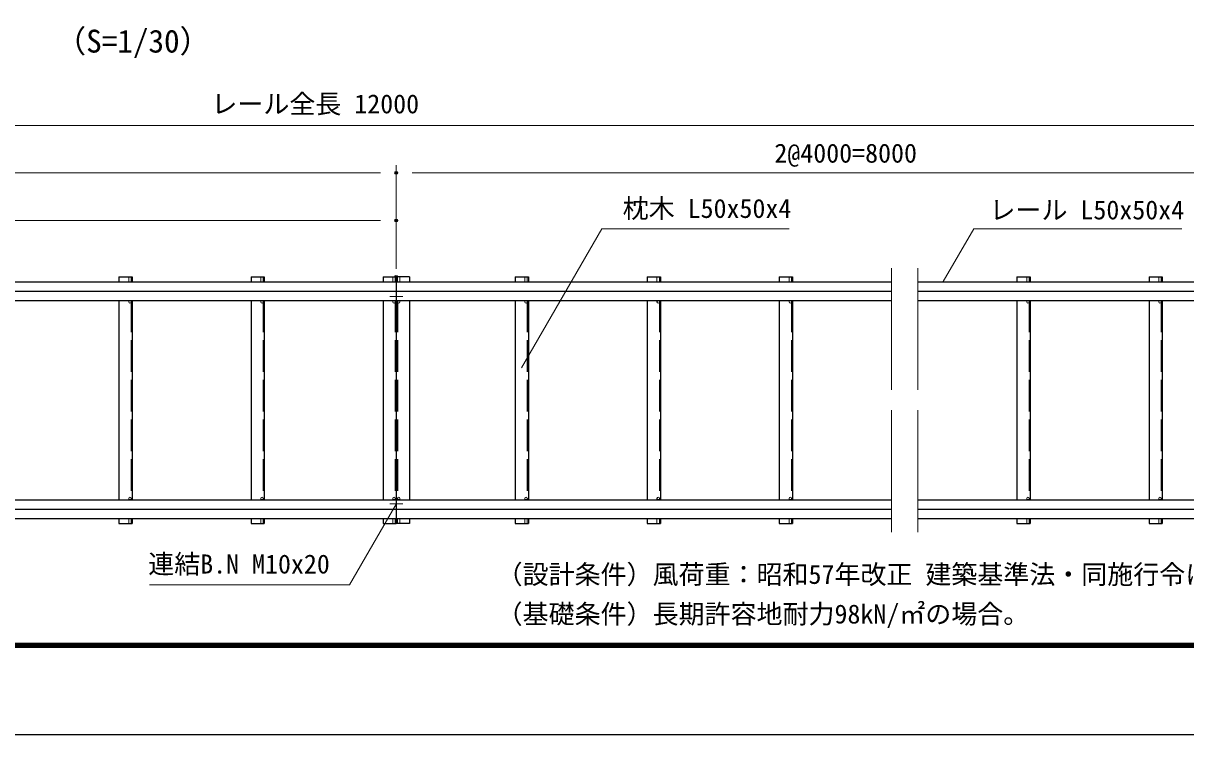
# Model space of a CAD drawing. Units: millimetres, scale not verified. Extents: x -6300 to 6300, y -4455 to 4455.
# Drawn here: x -2708 to 1694, y -4455 to -1760 of the extents above; entities that cross this region are included whole.
import ezdxf
from ezdxf.enums import TextEntityAlignment as Align

# ---------------------------------------------------------------- set-up
doc = ezdxf.new("R2010")
doc.units = ezdxf.units.MM
doc.header["$LTSCALE"] = 20
doc.header["$PDMODE"] = 32
doc.header["$PDSIZE"] = 10
doc.linetypes.add('DASHED', pattern=[7.5, 6, -1.5])
doc.linetypes.add('USER1', pattern=[50.8, 31.75, -6.35, 6.35, -6.35])
for name, color, linetype, lineweight in [('0-0_D-TTL-TXT', 7, 'Continuous', 25), ('0-1_D-STR1', 1, 'Continuous', 25), ('0-2_D-BMK', 2, 'USER1', 13), ('0-4_D-STR3', 3, 'Continuous', 13), ('0-8_D-STR-DIM', 7, 'Continuous', 13), ('0-B_D-STR-TXT', 7, 'Continuous', 13), ('0-C_D-TTL', 7, 'Continuous', 25)]:
    doc.layers.add(name, color=color, linetype=linetype, lineweight=lineweight)
doc.layers.add('0-A_Defpoints', color=8, linetype='Continuous')
doc.styles.add('ＭＳ ゴシック', font='')
doc.styles.get('ＭＳ ゴシック').set_extended_font_data('MS Gothic')

msp = doc.modelspace()

# ---------------------------------------------------------------- linework, layer by layer
at = {"layer": '0-1_D-STR1'}
for p, q in [((-2345.52, -2720.26), (-2345.52, -2739.9)), ((-1845.52, -2720.26), (-1845.52, -2739.9)), ((-1345.52, -2720.26), (-1345.52, -2739.9)), ((-1245.52, -2720.26), (-1245.52, -2739.9)), ((-845.52, -2720.26), (-845.52, -2739.9)), ((-345.52, -2720.26), (-345.52, -2739.9)), ((154.48, -2720.26), (154.48, -2739.9)), ((1054.48, -2720.26), (1054.48, -2739.9)), ((1554.48, -2720.26), (1554.48, -2739.9)), ((-5295.52, -2739.9), (-1295.52, -2739.9)), ((-1295.52, -2739.9), (579.48, -2739.9)), ((679.48, -2739.9), (2104.48, -2739.9)), ((-5295.52, -2775.26), (-1295.52, -2775.26)), ((-5295.52, -2810.62), (-1295.52, -2810.62)), ((-2345.52, -2810.62), (-2345.52, -3564.9)), ((-2295.52, -2810.62), (-2295.52, -3564.9)), ((-1845.52, -2810.62), (-1845.52, -3564.9)), ((-1795.52, -2810.62), (-1795.52, -3564.9)), ((-1345.52, -2810.62), (-1345.52, -3564.9)), ((-1295.52, -2775.26), (579.48, -2775.26)), ((-1295.52, -2810.62), (579.48, -2810.62)), ((-1245.52, -2810.62), (-1245.52, -3564.9)), ((-845.52, -2810.62), (-845.52, -3564.9)), ((-795.52, -2810.62), (-795.52, -3564.9)), ((-345.52, -2810.62), (-345.52, -3564.9)), ((-295.52, -2810.62), (-295.52, -3564.9)), ((154.48, -2810.62), (154.48, -3564.9)), ((204.48, -2810.62), (204.48, -3564.9)), ((679.48, -2775.26), (2104.48, -2775.26)), ((679.48, -2810.62), (2104.48, -2810.62)), ((1054.48, -2810.62), (1054.48, -3564.9)), ((1104.48, -2810.62), (1104.48, -3564.9)), ((1554.48, -2810.62), (1554.48, -3564.9)), ((1604.48, -2810.62), (1604.48, -3564.9)), ((-5295.52, -3564.9), (-1295.52, -3564.9)), ((-1295.52, -3564.9), (579.48, -3564.9)), ((679.48, -3564.9), (2104.48, -3564.9)), ((-5295.52, -3600.26), (-1295.52, -3600.26)), ((-1295.52, -3600.26), (579.48, -3600.26)), ((679.48, -3600.26), (2104.48, -3600.26)), ((-5295.52, -3635.62), (-1295.52, -3635.62)), ((-2345.52, -3635.62), (-2345.52, -3655.26)), ((-2295.52, -3635.62), (-2295.52, -3655.26)), ((-1845.52, -3635.62), (-1845.52, -3655.26)), ((-1795.52, -3635.62), (-1795.52, -3655.26)), ((-1345.52, -3635.62), (-1345.52, -3655.26)), ((-1295.52, -3635.62), (579.48, -3635.62)), ((-1245.52, -3635.62), (-1245.52, -3655.26)), ((-845.52, -3635.62), (-845.52, -3655.26)), ((-795.52, -3635.62), (-795.52, -3655.26)), ((-345.52, -3635.62), (-345.52, -3655.26)), ((-295.52, -3635.62), (-295.52, -3655.26)), ((154.48, -3635.62), (154.48, -3655.26)), ((204.48, -3635.62), (204.48, -3655.26)), ((679.48, -3635.62), (2104.48, -3635.62)), ((1054.48, -3635.62), (1054.48, -3655.26)), ((1104.48, -3635.62), (1104.48, -3655.26)), ((1554.48, -3635.62), (1554.48, -3655.26)), ((1604.48, -3635.62), (1604.48, -3655.26)), ((-2345.52, -3655.26), (-2295.52, -3655.26)), ((-2345.52, -3655.26), (-2295.52, -3655.26)), ((-1845.52, -3655.26), (-1795.52, -3655.26)), ((-1845.52, -3655.26), (-1795.52, -3655.26)), ((-1345.52, -3655.26), (-1295.52, -3655.26)), ((-1345.52, -3655.26), (-1295.52, -3655.26)), ((-1245.52, -3655.26), (-1295.52, -3655.26)), ((-1245.52, -3655.26), (-1295.52, -3655.26)), ((-845.52, -3655.26), (-795.52, -3655.26)), ((-845.52, -3655.26), (-795.52, -3655.26)), ((-345.52, -3655.26), (-295.52, -3655.26)), ((-345.52, -3655.26), (-295.52, -3655.26)), ((154.48, -3655.26), (204.48, -3655.26)), ((154.48, -3655.26), (204.48, -3655.26)), ((1054.48, -3655.26), (1104.48, -3655.26)), ((1054.48, -3655.26), (1104.48, -3655.26)), ((1554.48, -3655.26), (1604.48, -3655.26)), ((1554.48, -3655.26), (1604.48, -3655.26))]:
    msp.add_line(p, q, dxfattribs=at)
at = {"layer": '0-1_D-STR1', "linetype": 'DASHED'}
for p, q in [((-2299.52, -2810.62), (-2299.52, -3564.9)), ((-1799.52, -2810.62), (-1799.52, -3564.9)), ((-1299.52, -2810.62), (-1299.52, -3564.9)), ((-1291.52, -2810.62), (-1291.52, -3564.9)), ((-799.52, -2810.62), (-799.52, -3564.9)), ((-299.52, -2810.62), (-299.52, -3564.9)), ((200.48, -2810.62), (200.48, -3564.9)), ((1100.48, -2810.62), (1100.48, -3564.9)), ((1600.48, -2810.62), (1600.48, -3564.9))]:
    msp.add_line(p, q, dxfattribs=at)
at = {"layer": '0-1_D-STR1'}
for points in [[(-2345.52, -2720.26), (-2295.52, -2720.26), (-2295.52, -2739.9)], [(-1845.52, -2720.26), (-1795.52, -2720.26), (-1795.52, -2739.9)], [(-1345.52, -2720.26), (-1295.52, -2720.26), (-1295.52, -3655.26)], [(-1245.52, -2720.26), (-1295.52, -2720.26), (-1295.52, -3655.26)], [(-845.52, -2720.26), (-795.52, -2720.26), (-795.52, -2739.9)], [(-345.52, -2720.26), (-295.52, -2720.26), (-295.52, -2739.9)], [(154.48, -2720.26), (204.48, -2720.26), (204.48, -2739.9)], [(1054.48, -2720.26), (1104.48, -2720.26), (1104.48, -2739.9)], [(1554.48, -2720.26), (1604.48, -2720.26), (1604.48, -2739.9)]]:
    msp.add_lwpolyline(points, dxfattribs=at)
at = {"layer": '0-2_D-BMK'}
for p, q in [((-1270.52, -2795.26), (-1320.52, -2795.26)), ((-1270.52, -3580.26), (-1320.52, -3580.26))]:
    msp.add_line(p, q, dxfattribs=at)
at = {"layer": '0-4_D-STR3'}
for p, q in [((-2299.52, -2720.26), (-2299.52, -2739.9)), ((-2299.52, -2739.9), (-2299.52, -2720.26)), ((-1799.52, -2720.26), (-1799.52, -2739.9)), ((-1799.52, -2739.9), (-1799.52, -2720.26)), ((-1299.52, -2720.26), (-1299.52, -2739.9)), ((-1299.52, -2739.9), (-1299.52, -2720.26)), ((-1291.52, -2720.26), (-1291.52, -2739.9)), ((-1291.52, -2739.9), (-1291.52, -2720.26)), ((-799.52, -2720.26), (-799.52, -2739.9)), ((-799.52, -2739.9), (-799.52, -2720.26)), ((-299.52, -2720.26), (-299.52, -2739.9)), ((-299.52, -2739.9), (-299.52, -2720.26)), ((200.48, -2720.26), (200.48, -2739.9)), ((200.48, -2739.9), (200.48, -2720.26)), ((1100.48, -2720.26), (1100.48, -2739.9)), ((1100.48, -2739.9), (1100.48, -2720.26)), ((1600.48, -2720.26), (1600.48, -2739.9)), ((1600.48, -2739.9), (1600.48, -2720.26)), ((-2308.52, -2815.76), (-2308.52, -2810.62)), ((-2299.52, -2815.76), (-2299.52, -2810.62)), ((-1808.52, -2815.76), (-1808.52, -2810.62)), ((-1799.52, -2815.76), (-1799.52, -2810.62)), ((-1308.52, -2815.76), (-1308.52, -2810.62)), ((-1299.52, -2815.76), (-1299.52, -2810.62)), ((-1291.52, -2815.76), (-1291.52, -2810.62)), ((-1282.52, -2815.76), (-1282.52, -2810.62)), ((-808.52, -2815.76), (-808.52, -2810.62)), ((-799.52, -2815.76), (-799.52, -2810.62)), ((-308.52, -2815.76), (-308.52, -2810.62)), ((-299.52, -2815.76), (-299.52, -2810.62)), ((191.48, -2815.76), (191.48, -2810.62)), ((200.48, -2815.76), (200.48, -2810.62)), ((1091.48, -2815.76), (1091.48, -2810.62)), ((1100.48, -2815.76), (1100.48, -2810.62)), ((1591.48, -2815.76), (1591.48, -2810.62)), ((1600.48, -2815.76), (1600.48, -2810.62)), ((-2308.52, -3559.76), (-2308.52, -3564.9)), ((-2299.52, -3559.76), (-2299.52, -3564.9)), ((-1808.52, -3559.76), (-1808.52, -3564.9)), ((-1799.52, -3559.76), (-1799.52, -3564.9)), ((-1308.52, -3559.76), (-1308.52, -3564.9)), ((-1299.52, -3559.76), (-1299.52, -3564.9)), ((-1291.52, -3559.76), (-1291.52, -3564.9)), ((-1282.52, -3559.76), (-1282.52, -3564.9)), ((-808.52, -3559.76), (-808.52, -3564.9)), ((-799.52, -3559.76), (-799.52, -3564.9)), ((-308.52, -3559.76), (-308.52, -3564.9)), ((-299.52, -3559.76), (-299.52, -3564.9)), ((191.48, -3559.76), (191.48, -3564.9)), ((200.48, -3559.76), (200.48, -3564.9)), ((1091.48, -3559.76), (1091.48, -3564.9)), ((1100.48, -3559.76), (1100.48, -3564.9)), ((1591.48, -3559.76), (1591.48, -3564.9)), ((1600.48, -3559.76), (1600.48, -3564.9)), ((-2299.52, -3635.62), (-2299.52, -3655.26)), ((-2299.52, -3635.62), (-2299.52, -3655.26)), ((-1799.52, -3635.62), (-1799.52, -3655.26)), ((-1799.52, -3635.62), (-1799.52, -3655.26)), ((-1299.52, -3635.62), (-1299.52, -3655.26)), ((-1299.52, -3635.62), (-1299.52, -3655.26)), ((-1291.52, -3635.62), (-1291.52, -3655.26)), ((-1291.52, -3635.62), (-1291.52, -3655.26)), ((-799.52, -3635.62), (-799.52, -3655.26)), ((-799.52, -3635.62), (-799.52, -3655.26)), ((-299.52, -3635.62), (-299.52, -3655.26)), ((-299.52, -3635.62), (-299.52, -3655.26)), ((200.48, -3635.62), (200.48, -3655.26)), ((200.48, -3635.62), (200.48, -3655.26)), ((1100.48, -3635.62), (1100.48, -3655.26)), ((1100.48, -3635.62), (1100.48, -3655.26)), ((1600.48, -3635.62), (1600.48, -3655.26)), ((1600.48, -3635.62), (1600.48, -3655.26))]:
    msp.add_line(p, q, dxfattribs=at)
for points in [[(-2308.52, -2739.9), (-2308.52, -2720.26), (-2299.52, -2720.26)], [(-1808.52, -2739.9), (-1808.52, -2720.26), (-1799.52, -2720.26)], [(-1308.52, -2739.9), (-1308.52, -2720.26), (-1299.52, -2720.26)], [(-1282.52, -2739.9), (-1282.52, -2720.26), (-1291.52, -2720.26)], [(-808.52, -2739.9), (-808.52, -2720.26), (-799.52, -2720.26)], [(-308.52, -2739.9), (-308.52, -2720.26), (-299.52, -2720.26)], [(191.48, -2739.9), (191.48, -2720.26), (200.48, -2720.26)], [(1091.48, -2739.9), (1091.48, -2720.26), (1100.48, -2720.26)], [(1591.48, -2739.9), (1591.48, -2720.26), (1600.48, -2720.26)], [(-2308.52, -3635.62), (-2308.52, -3655.26), (-2299.52, -3655.26)], [(-1808.52, -3635.62), (-1808.52, -3655.26), (-1799.52, -3655.26)], [(-1308.52, -3635.62), (-1308.52, -3655.26), (-1299.52, -3655.26)], [(-1282.52, -3635.62), (-1282.52, -3655.26), (-1291.52, -3655.26)], [(-808.52, -3635.62), (-808.52, -3655.26), (-799.52, -3655.26)], [(-308.52, -3635.62), (-308.52, -3655.26), (-299.52, -3655.26)], [(191.48, -3635.62), (191.48, -3655.26), (200.48, -3655.26)], [(1091.48, -3635.62), (1091.48, -3655.26), (1100.48, -3655.26)], [(1591.48, -3635.62), (1591.48, -3655.26), (1600.48, -3655.26)]]:
    msp.add_lwpolyline(points, dxfattribs=at)
for centre in [(-2304.02, -2815.76), (-1804.02, -2815.76), (-1304.02, -2815.76), (-1287.02, -2815.76), (-804.02, -2815.76), (-304.02, -2815.76), (195.98, -2815.76), (1095.98, -2815.76), (1595.98, -2815.76), (-2304.02, -3559.76), (-1804.02, -3559.76), (-1304.02, -3559.76), (-1287.02, -3559.76), (-804.02, -3559.76), (-304.02, -3559.76), (195.98, -3559.76), (1095.98, -3559.76), (1595.98, -3559.76)]:
    msp.add_circle(centre, 4.5, dxfattribs=at)
at = {"layer": '0-8_D-STR-DIM'}
for p, q in [((-5235.52, -2147.27), (2044.48, -2147.27)), ((-5235.52, -2327.27), (-1355.52, -2327.27)), ((-1295.52, -2690.26), (-1295.52, -2297.27)), ((-1295.52, -2690.26), (-1295.52, -2297.27)), ((-1235.52, -2327.27), (2044.48, -2327.27)), ((-4735.52, -2507.27), (-1355.52, -2507.27)), ((-1295.52, -2690.26), (-1295.52, -2477.27)), ((579.48, -3149.28), (579.48, -2687.76)), ((679.48, -3149.28), (679.48, -2687.76)), ((579.48, -3687.76), (579.48, -3226.24)), ((679.48, -3687.76), (679.48, -3226.24))]:
    msp.add_line(p, q, dxfattribs=at)
at = {"layer": '0-A_Defpoints'}
for p in [(-1295.52, -2327.27), (-1295.52, -2507.27), (-1295.52, -2720.26)]:
    msp.add_point(p, dxfattribs=at)
at = {"layer": '0-B_D-STR-TXT'}
for points in [[(191.75, -2539.22), (-517.76, -2539.22), (-821.18, -3064.76)], [(1678.07, -2539.22), (890.52, -2539.22), (775.65, -2738.17)], [(-2230.6, -3886.56), (-1472.36, -3886.56), (-1296.52, -3581.99)]]:
    msp.add_lwpolyline(points, dxfattribs=at)
at = {"layer": '0-C_D-TTL', "color": 2}
msp.add_lwpolyline([(-6299.73, 4455.2), (6300.27, 4455.2), (6300.27, -4454.8), (-6299.73, -4454.8)], close=True, dxfattribs=at)
at = {"layer": '0-C_D-TTL'}
for points in [[(-5894.73, 4125.2), (5895.27, 4125.2), (5895.27, -4124.8), (-5894.73, -4124.8)], [(-5890.98, 4121.45), (5891.52, 4121.45), (5891.52, -4121.05), (-5890.98, -4121.05)], [(-5887.23, 4117.7), (5887.77, 4117.7), (5887.77, -4117.3), (-5887.23, -4117.3)], [(-5883.48, 4113.95), (5884.02, 4113.95), (5884.02, -4113.55), (-5883.48, -4113.55)], [(-5879.73, 4110.2), (5880.27, 4110.2), (5880.27, -4109.8), (-5879.73, -4109.8)]]:
    msp.add_lwpolyline(points, close=True, dxfattribs=at)

# ---------------------------------------------------------------- texts
at = {"layer": '0-0_D-TTL-TXT', "style": 'ＭＳ ゴシック'}
for s, height, p in [('（S=1/30）', 86.66, (-2587.91, -1897.56)), ('（設計条件）風荷重：昭和57年改正 建築基準法・同施行令に基づく風圧力に準拠。', 72.14, (-915.63, -3905.2)), ('（基礎条件）長期許容地耐力98kN/㎡の場合。', 72.14, (-915.63, -4055.2))]:
    msp.add_text(s, height=height, dxfattribs=at).set_placement(p, align=Align.BOTTOM_LEFT)
at = {"layer": '0-8_D-STR-DIM', "style": 'ＭＳ ゴシック'}
for s, p in [('レール全長 12000', (-1995.61, -2123.46)), ('2@4000=8000', (135.98, -2310.12))]:
    msp.add_text(s, height=72.14, dxfattribs=at).set_placement(p, align=Align.BOTTOM_LEFT)
at = {"layer": '0-B_D-STR-TXT', "style": 'ＭＳ ゴシック'}
for s, p in [('枕木 L50x50x4', (-438.33, -2519.39)), ('レール L50x50x4', (950.53, -2524.91)), ('連結B.N M10x20', (-2234.79, -3865.97))]:
    msp.add_text(s, height=72.14, dxfattribs=at).set_placement(p, align=Align.BOTTOM_LEFT)

doc.saveas('drawing.dxf')
